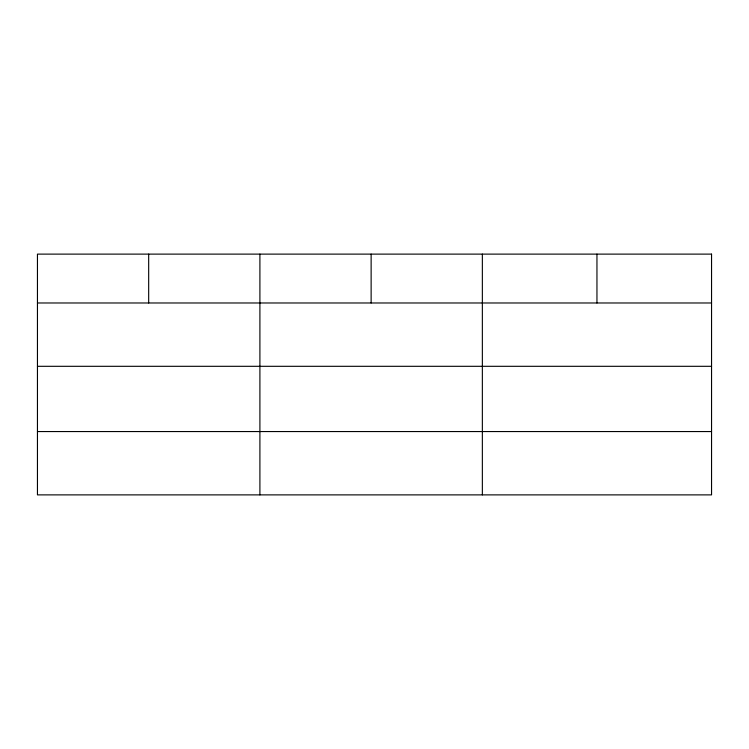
<?xml version="1.0" encoding="UTF-8"?>
<svg xmlns="http://www.w3.org/2000/svg" width="749" height="749" viewBox="0 0 749 749"><rect width="100%" height="100%" fill="white"/><g stroke="black" fill="none" stroke-linecap="round" stroke-linejoin="round"><path stroke-width="1.12" d="M37.45 302.98L711.55 302.98M37.45 366.308L711.55 366.308M37.45 431.555L711.55 431.555M596.953 254.117L596.953 302.98M482.356 254.117L482.356 494.883M371.13 254.117L371.13 302.98M259.903 254.117L259.903 494.883M148.677 254.117L148.677 302.98M711.55 254.117L37.45 254.117L37.45 494.883L711.55 494.883L711.55 254.117"/></g></svg>
